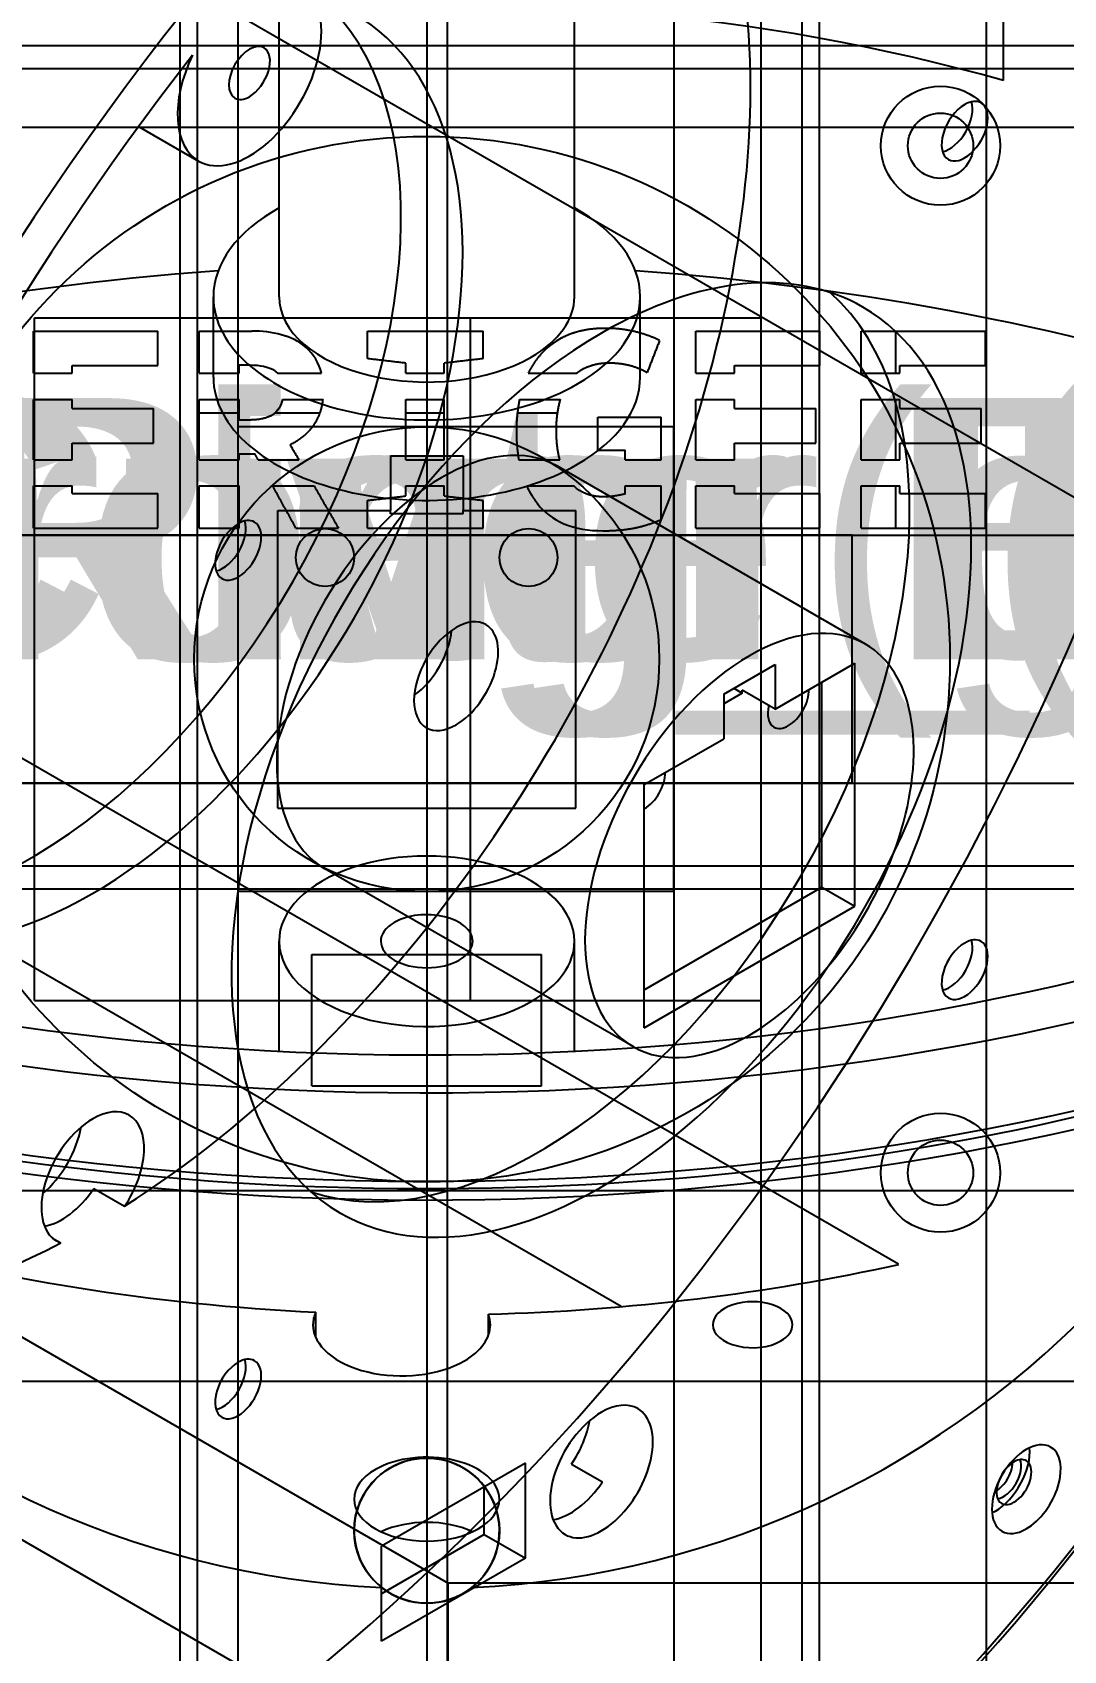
# Model space of a CAD drawing. Header units: millimetres. Extents: x 183.8 to 236.3, y 123.2 to 173.9.
# Drawn here: x 204.72 to 218.53, y 135.21 to 156.9 of the extents above; entities that cross this region are included whole.
import ezdxf
from ezdxf.enums import TextEntityAlignment as Align

# ---------------------------------------------------------------- set-up
doc = ezdxf.new("R2010")
doc.units = ezdxf.units.MM
for name, color, linetype in [('A_08_Drums_Az_Drum', 7, 'CONTINUOUS'), ('A_08_Drums_El_Pod_Cover_L', 7, 'CONTINUOUS'), ('A_08_Drums_El_Pod_Cover_R', 7, 'CONTINUOUS'), ('A_08_Drums_El_Pod_Ring_L', 7, 'CONTINUOUS'), ('A_08_Drums_El_Pod_Ring_R', 7, 'CONTINUOUS'), ('A_08_Drums_Yoke_Plate', 7, 'CONTINUOUS'), ('V_08_Drums_Az_Drum_0', 7, 'CONTINUOUS'), ('V_08_Drums_Az_Drum_1', 7, 'CONTINUOUS'), ('V_08_Drums_Az_Drum_2', 7, 'CONTINUOUS'), ('V_08_Drums_Az_Drum_3', 7, 'CONTINUOUS'), ('V_08_Drums_El_Pod_Cover_L_0', 7, 'CONTINUOUS'), ('V_08_Drums_El_Pod_Cover_L_1', 7, 'CONTINUOUS'), ('V_08_Drums_El_Pod_Cover_L_2', 7, 'CONTINUOUS'), ('V_08_Drums_El_Pod_Cover_L_3', 7, 'CONTINUOUS'), ('V_08_Drums_El_Pod_Cover_R_0', 7, 'CONTINUOUS'), ('V_08_Drums_El_Pod_Cover_R_1', 7, 'CONTINUOUS'), ('V_08_Drums_El_Pod_Cover_R_2', 7, 'CONTINUOUS'), ('V_08_Drums_El_Pod_Cover_R_3', 7, 'CONTINUOUS'), ('V_08_Drums_El_Pod_Ring_L_0', 7, 'CONTINUOUS'), ('V_08_Drums_El_Pod_Ring_L_1', 7, 'CONTINUOUS'), ('V_08_Drums_El_Pod_Ring_L_2', 7, 'CONTINUOUS'), ('V_08_Drums_El_Pod_Ring_L_3', 7, 'CONTINUOUS'), ('V_08_Drums_El_Pod_Ring_R_0', 7, 'CONTINUOUS'), ('V_08_Drums_El_Pod_Ring_R_1', 7, 'CONTINUOUS'), ('V_08_Drums_El_Pod_Ring_R_2', 7, 'CONTINUOUS'), ('V_08_Drums_El_Pod_Ring_R_3', 7, 'CONTINUOUS'), ('V_08_Drums_Yoke_Plate_0', 7, 'CONTINUOUS'), ('V_08_Drums_Yoke_Plate_1', 7, 'CONTINUOUS'), ('V_08_Drums_Yoke_Plate_2', 7, 'CONTINUOUS'), ('V_08_Drums_Yoke_Plate_3', 7, 'CONTINUOUS')]:
    doc.layers.add(name, color=color, linetype=linetype)
doc.styles.get("Standard").update_dxf_attribs({"font": 'arial.ttf'})

msp = doc.modelspace()

# ---------------------------------------------------------------- linework, layer by layer
at = {"layer": 'V_08_Drums_Az_Drum_0'}
for p, q in [((204.733, 152.335), (204.733, 152.898)), ((206.396, 152.436), (206.396, 152.898)), ((206.951, 152.335), (206.951, 152.898)), ((209.205, 152.529), (209.205, 152.898)), ((210.758, 152.529), (210.758, 152.898)), ((213.604, 152.335), (213.604, 152.898)), ((215.267, 152.436), (215.267, 152.898)), ((215.821, 152.335), (215.821, 152.898)), ((216.282, 152.335), (216.282, 152.898)), ((217.484, 152.436), (217.484, 152.898)), ((205.251, 152.335), (205.251, 152.436)), ((207.487, 152.335), (207.487, 152.444)), ((209.719, 152.335), (209.719, 152.469)), ((210.233, 152.335), (210.233, 152.469)), ((214.121, 152.335), (214.121, 152.436)), ((216.338, 152.335), (216.338, 152.436)), ((204.733, 151.174), (204.733, 151.983)), ((205.251, 151.86), (205.251, 151.983)), ((206.341, 151.398), (206.341, 151.86)), ((206.951, 151.174), (206.951, 151.983)), ((207.487, 151.708), (207.487, 151.983)), ((209.719, 151.174), (209.719, 151.983)), ((210.233, 151.174), (210.233, 151.983)), ((213.604, 151.174), (213.604, 151.983)), ((214.121, 151.86), (214.121, 151.983)), ((215.211, 151.398), (215.211, 151.86)), ((215.821, 151.174), (215.821, 151.983)), ((216.282, 151.174), (216.282, 151.983)), ((216.338, 151.86), (216.338, 151.983)), ((217.429, 151.398), (217.429, 151.86)), ((212.291, 151.302), (212.291, 151.745)), ((213.142, 151.174), (213.142, 151.745)), ((205.251, 151.174), (205.251, 151.398)), ((207.487, 151.174), (207.487, 151.254)), ((212.657, 151.174), (212.657, 151.302)), ((214.121, 151.174), (214.121, 151.398)), ((216.338, 151.174), (216.338, 151.398)), ((204.733, 150.259), (204.733, 150.822)), ((205.251, 150.721), (205.251, 150.822)), ((206.951, 150.259), (206.951, 150.822)), ((207.487, 150.259), (207.487, 150.822)), ((209.719, 150.688), (209.719, 150.822)), ((210.233, 150.688), (210.233, 150.822)), ((212.657, 150.714), (212.657, 150.822)), ((213.142, 150.374), (213.142, 150.822)), ((213.604, 150.259), (213.604, 150.822)), ((214.121, 150.721), (214.121, 150.822)), ((215.821, 150.259), (215.821, 150.822)), ((216.282, 150.259), (216.282, 150.822)), ((216.338, 150.721), (216.338, 150.822)), ((206.396, 150.259), (206.396, 150.721)), ((209.205, 150.259), (209.205, 150.629)), ((210.758, 150.259), (210.758, 150.629)), ((215.267, 150.259), (215.267, 150.721)), ((217.484, 150.259), (217.484, 150.721)), ((208.461, 142.782), (208.461, 144.542)), ((211.539, 142.782), (211.539, 144.542))]:
    msp.add_line(p, q, dxfattribs=at)
for points, degree in [([(186.25, 156.725), (186.845, 156.725), (188.602, 156.725), (191.432, 156.725), (195.192, 156.725), (199.695, 156.725), (204.715, 156.725), (210, 156.725), (215.285, 156.725), (220.305, 156.725), (224.808, 156.725), (228.568, 156.725), (231.398, 156.725), (233.155, 156.725), (233.75, 156.725)], 1), ([(186.25, 156.417), (186.845, 156.417), (188.602, 156.417), (191.432, 156.417), (195.192, 156.417), (199.695, 156.417), (204.715, 156.417), (210, 156.417), (215.285, 156.417), (220.305, 156.417), (224.808, 156.417), (228.568, 156.417), (231.398, 156.417), (233.155, 156.417), (233.75, 156.417)], 1), ([(212.395, 152.935), (212.211, 152.936), (212.038, 152.894)], 2), ([(212.787, 152.891), (212.598, 152.936), (212.395, 152.935)], 2), ([(212.787, 152.891), (212.598, 152.936), (212.395, 152.935)], 2), ([(204.733, 152.898), (205.559, 152.898), (206.396, 152.898)], 2), ([(206.951, 152.898), (207.657, 152.898)], 1), ([(208.372, 152.687), (208.202, 152.838), (207.924, 152.901), (207.657, 152.898)], 3), ([(208.372, 152.687), (208.202, 152.838), (207.923, 152.901), (207.657, 152.898)], 3), ([(209.205, 152.898), (210.758, 152.898)], 1), ([(211.863, 152.834), (211.642, 152.731), (211.51, 152.567)], 2), ([(212.003, 152.884), (211.948, 152.869), (211.897, 152.848)], 2), ([(213.119, 152.773), (212.967, 152.848), (212.787, 152.891)], 2), ([(213.119, 152.773), (212.967, 152.848), (212.787, 152.891)], 2), ([(213.119, 152.773), (212.953, 152.344)], 1), ([(213.604, 152.898), (214.441, 152.898), (215.267, 152.898)], 2), ([(215.821, 152.898), (216.662, 152.898), (217.484, 152.898)], 2), ([(208.59, 152.335), (208.558, 152.463), (208.489, 152.588), (208.372, 152.687)], 3), ([(208.59, 152.335), (208.558, 152.463), (208.489, 152.588), (208.372, 152.687)], 3), ([(209.719, 152.469), (209.205, 152.529)], 1), ([(210.758, 152.529), (210.233, 152.469)], 1), ([(211.51, 152.567), (211.418, 152.457), (211.359, 152.335)], 2), ([(211.51, 152.567), (211.418, 152.457), (211.359, 152.335)], 2), ([(204.733, 152.335), (205.251, 152.335)], 1), ([(205.251, 152.436), (205.821, 152.436), (206.396, 152.436)], 2), ([(206.951, 152.335), (207.487, 152.335)], 1), ([(207.487, 152.444), (207.635, 152.444)], 1), ([(207.635, 152.444), (207.758, 152.444), (207.882, 152.424), (207.965, 152.366)], 3), ([(207.635, 152.444), (207.758, 152.444), (207.882, 152.424), (207.965, 152.366)], 3), ([(207.965, 152.366), (207.985, 152.352), (208.001, 152.335)], 2), ([(207.965, 152.366), (207.974, 152.36)], 1), ([(208.001, 152.335), (208.59, 152.335)], 1), ([(209.719, 152.335), (210.233, 152.335)], 1), ([(211.359, 152.335), (212.011, 152.335)], 1), ([(212.011, 152.335), (212.118, 152.427), (212.284, 152.475), (212.45, 152.473)], 3), ([(212.011, 152.335), (212.081, 152.393), (212.175, 152.428)], 2), ([(212.204, 152.438), (212.321, 152.474), (212.45, 152.473)], 2), ([(212.45, 152.473), (212.582, 152.473), (212.709, 152.442)], 2), ([(212.613, 152.461), (212.661, 152.453), (212.709, 152.442)], 2), ([(212.709, 152.442), (212.841, 152.409), (212.953, 152.344)], 2), ([(212.709, 152.442), (212.841, 152.409), (212.953, 152.344)], 2), ([(213.604, 152.335), (214.121, 152.335)], 1), ([(214.121, 152.436), (214.697, 152.436), (215.267, 152.436)], 2), ([(215.821, 152.335), (216.338, 152.335)], 1), ([(216.338, 152.436), (216.916, 152.436), (217.484, 152.436)], 2), ([(204.733, 151.983), (205.251, 151.983)], 1), ([(205.251, 151.86), (205.794, 151.86), (206.341, 151.86)], 2), ([(206.951, 151.983), (207.487, 151.983)], 1), ([(208.035, 151.888), (208.012, 151.843), (207.972, 151.806)], 2), ([(208.068, 151.983), (208.059, 151.938), (208.038, 151.894)], 2), ([(208.068, 151.983), (208.611, 151.983)], 1), ([(208.498, 151.654), (208.596, 151.809), (208.611, 151.983)], 2), ([(208.567, 151.79), (208.601, 151.885), (208.611, 151.983)], 2), ([(209.719, 151.983), (210.233, 151.983)], 1), ([(211.242, 151.983), (211.2, 151.768), (211.201, 151.549)], 2), ([(211.242, 151.983), (211.792, 151.983)], 1), ([(211.242, 151.983), (211.792, 151.983)], 1), ([(211.737, 151.56), (211.734, 151.775), (211.792, 151.983)], 2), ([(211.781, 151.944), (211.792, 151.983)], 1), ([(213.604, 151.983), (214.121, 151.983)], 1), ([(214.121, 151.86), (214.669, 151.86), (215.211, 151.86)], 2), ([(215.821, 151.983), (216.338, 151.983)], 1), ([(216.338, 151.86), (216.888, 151.86), (217.429, 151.86)], 2), ([(207.487, 151.799), (206.951, 151.799)], 1), ([(207.487, 151.708), (207.646, 151.708)], 1), ([(207.935, 151.777), (207.858, 151.726), (207.75, 151.708), (207.646, 151.708)], 3), ([(208.57, 151.799), (207.964, 151.799)], 1), ([(208.17, 151.375), (208.385, 151.482), (208.498, 151.654)], 2), ([(208.17, 151.375), (208.385, 151.482), (208.498, 151.654)], 2), ([(210.233, 151.799), (209.719, 151.799)], 1), ([(211.752, 151.799), (211.214, 151.799)], 1), ([(211.737, 151.56), (211.739, 151.646)], 1), ([(212.291, 151.745), (213.142, 151.745)], 1), ([(211.201, 151.549), (211.2, 151.361), (211.232, 151.174)], 2), ([(211.782, 151.174), (211.735, 151.365), (211.737, 151.56)], 2), ([(211.739, 151.482), (211.737, 151.56)], 1), ([(205.251, 151.398), (205.794, 151.398), (206.341, 151.398)], 2), ([(207.487, 151.254), (207.697, 151.254)], 1), ([(207.741, 151.174), (207.697, 151.254)], 1), ([(208.17, 151.375), (208.287, 151.174)], 1), ([(211.782, 151.174), (211.777, 151.194)], 1), ([(212.291, 151.302), (212.657, 151.302)], 1), ([(214.121, 151.398), (214.669, 151.398), (215.211, 151.398)], 2), ([(216.338, 151.398), (216.888, 151.398), (217.429, 151.398)], 2), ([(204.733, 151.174), (205.251, 151.174)], 1), ([(206.951, 151.174), (207.487, 151.174)], 1), ([(207.741, 151.174), (208.287, 151.174)], 1), ([(209.719, 151.174), (210.233, 151.174)], 1), ([(211.232, 151.174), (211.782, 151.174)], 1), ([(211.232, 151.174), (211.782, 151.174)], 1), ([(212.657, 151.174), (213.142, 151.174)], 1), ([(213.604, 151.174), (214.121, 151.174)], 1), ([(215.821, 151.174), (216.338, 151.174)], 1), ([(204.733, 150.822), (205.251, 150.822)], 1), ([(206.951, 150.822), (207.487, 150.822)], 1), ([(208.248, 150.259), (207.936, 150.822)], 1), ([(207.936, 150.822), (208.491, 150.822)], 1), ([(208.491, 150.822), (208.817, 150.259)], 1), ([(209.719, 150.822), (210.233, 150.822)], 1), ([(211.339, 150.822), (211.969, 150.822)], 1), ([(211.339, 150.822), (211.396, 150.695), (211.488, 150.579)], 2), ([(211.339, 150.822), (211.369, 150.755), (211.408, 150.691)], 2), ([(212.369, 150.677), (212.211, 150.674), (212.06, 150.73), (211.969, 150.822)], 3), ([(212.657, 150.822), (213.142, 150.822)], 1), ([(213.604, 150.822), (214.121, 150.822)], 1), ([(215.821, 150.822), (216.338, 150.822)], 1), ([(205.251, 150.721), (205.821, 150.721), (206.396, 150.721)], 2), ([(209.205, 150.629), (209.719, 150.688)], 1), ([(210.233, 150.688), (210.758, 150.629)], 1), ([(212.369, 150.677), (212.246, 150.676), (212.137, 150.716)], 2), ([(212.521, 150.688), (212.449, 150.677), (212.369, 150.677)], 2), ([(212.428, 150.678), (212.369, 150.677)], 1), ([(212.657, 150.714), (212.59, 150.699), (212.521, 150.688)], 2), ([(214.121, 150.721), (214.697, 150.721), (215.267, 150.721)], 2), ([(216.338, 150.721), (216.916, 150.721), (217.484, 150.721)], 2), ([(212.764, 150.256), (212.962, 150.293), (213.142, 150.374)], 2), ([(204.733, 150.259), (205.559, 150.259), (206.396, 150.259)], 2), ([(206.951, 150.259), (207.487, 150.259)], 1), ([(208.248, 150.259), (208.817, 150.259)], 1), ([(209.205, 150.259), (210.758, 150.259)], 1), ([(212.358, 150.222), (212.568, 150.221), (212.764, 150.256)], 2), ([(212.358, 150.222), (212.568, 150.221), (212.764, 150.256)], 2), ([(212.764, 150.256), (212.842, 150.27), (212.917, 150.292)], 2), ([(213.604, 150.259), (214.441, 150.259), (215.267, 150.259)], 2), ([(215.821, 150.259), (216.662, 150.259), (217.484, 150.259)], 2), ([(186.25, 145.729), (186.845, 145.729), (188.602, 145.729), (191.432, 145.729), (195.192, 145.729), (199.695, 145.729), (204.715, 145.729), (210, 145.729), (215.285, 145.729), (220.305, 145.729), (224.808, 145.729), (228.568, 145.729), (231.398, 145.729), (233.155, 145.729), (233.75, 145.729)], 1), ([(186.25, 145.421), (186.845, 145.421), (188.602, 145.421), (191.432, 145.421), (195.192, 145.421), (199.695, 145.421), (204.715, 145.421), (210, 145.421), (215.285, 145.421), (220.305, 145.421), (224.808, 145.421), (228.568, 145.421), (231.398, 145.421), (233.155, 145.421), (233.75, 145.421)], 1), ([(208.461, 144.542), (211.539, 144.542)], 1), ([(208.461, 142.782), (211.539, 142.782)], 1), ([(186.25, 138.824), (186.845, 138.824), (188.602, 138.824), (191.432, 138.824), (195.192, 138.824), (199.695, 138.824), (204.715, 138.824), (210, 138.824), (215.285, 138.824), (220.305, 138.824), (224.808, 138.824), (228.568, 138.824), (231.398, 138.824), (233.155, 138.824), (233.75, 138.824)], 1)]:
    msp.add_open_spline(points, degree=degree, dxfattribs=at)
for points, knots in [([(212.395, 152.935), (212.232, 152.935), (212.068, 152.912), (211.923, 152.858), (211.748, 152.794), (211.61, 152.688), (211.51, 152.567)], [0, 0, 0, 0, 0.454529, 0.454529, 0.454529, 1, 1, 1, 1]), ([(208.068, 151.983), (208.052, 151.902), (208.009, 151.818), (207.918, 151.767), (207.842, 151.723), (207.743, 151.708), (207.646, 151.708)], [0, 0, 0, 0, 0.544261, 0.544261, 0.544261, 1, 1, 1, 1]), ([(211.488, 150.579), (211.572, 150.473), (211.69, 150.378), (211.838, 150.316), (211.994, 150.249), (212.177, 150.222), (212.358, 150.222)], [0, 0, 0, 0, 0.48643, 0.48643, 0.48643, 1, 1, 1, 1]), ([(211.488, 150.579), (211.572, 150.473), (211.689, 150.378), (211.837, 150.316), (211.993, 150.249), (212.177, 150.222), (212.358, 150.222)], [0, 0, 0, 0, 0.485386, 0.485386, 0.485386, 1, 1, 1, 1])]:
    msp.add_open_spline(points, degree=3, knots=knots, dxfattribs=at)
at = {"layer": 'V_08_Drums_Az_Drum_1'}
for radius in [23.75, 22.87]:
    msp.add_circle((210, 148.5), radius, dxfattribs=at)
at = {"layer": 'V_08_Drums_Az_Drum_2'}
for points in [[(186.25, 156.725), (186.399, 156.725), (186.845, 156.725), (187.583, 156.725), (188.602, 156.725), (189.89, 156.725), (191.432, 156.725), (193.206, 156.725), (195.192, 156.725), (197.364, 156.725), (199.695, 156.725), (202.156, 156.725), (204.715, 156.725), (207.341, 156.725), (210, 156.725)], [(210, 156.725), (212.659, 156.725), (215.285, 156.725), (217.844, 156.725), (220.305, 156.725), (222.636, 156.725), (224.808, 156.725), (226.794, 156.725), (228.568, 156.725), (230.11, 156.725), (231.398, 156.725), (232.417, 156.725), (233.155, 156.725), (233.601, 156.725), (233.75, 156.725)], [(186.25, 156.417), (186.399, 156.417), (186.845, 156.417), (187.583, 156.417), (188.602, 156.417), (189.89, 156.417), (191.432, 156.417), (193.206, 156.417), (195.192, 156.417), (197.364, 156.417), (199.695, 156.417), (202.156, 156.417), (204.715, 156.417), (207.341, 156.417), (210, 156.417)], [(210, 156.417), (212.659, 156.417), (215.285, 156.417), (217.844, 156.417), (220.305, 156.417), (222.636, 156.417), (224.808, 156.417), (226.794, 156.417), (228.568, 156.417), (230.11, 156.417), (231.398, 156.417), (232.417, 156.417), (233.155, 156.417), (233.601, 156.417), (233.75, 156.417)], [(186.25, 145.729), (186.399, 145.729), (186.845, 145.729), (187.583, 145.729), (188.602, 145.729), (189.89, 145.729), (191.432, 145.729), (193.206, 145.729), (195.192, 145.729), (197.364, 145.729), (199.695, 145.729), (202.156, 145.729), (204.715, 145.729), (207.341, 145.729), (210, 145.729)], [(210, 145.729), (212.659, 145.729), (215.285, 145.729), (217.844, 145.729), (220.305, 145.729), (222.636, 145.729), (224.808, 145.729), (226.794, 145.729), (228.568, 145.729), (230.11, 145.729), (231.398, 145.729), (232.417, 145.729), (233.155, 145.729), (233.601, 145.729), (233.75, 145.729)], [(186.25, 145.421), (186.399, 145.421), (186.845, 145.421), (187.583, 145.421), (188.602, 145.421), (189.89, 145.421), (191.432, 145.421), (193.206, 145.421), (195.192, 145.421), (197.364, 145.421), (199.695, 145.421), (202.156, 145.421), (204.715, 145.421), (207.341, 145.421), (210, 145.421)], [(210, 145.421), (212.659, 145.421), (215.285, 145.421), (217.844, 145.421), (220.305, 145.421), (222.636, 145.421), (224.808, 145.421), (226.794, 145.421), (228.568, 145.421), (230.11, 145.421), (231.398, 145.421), (232.417, 145.421), (233.155, 145.421), (233.601, 145.421), (233.75, 145.421)], [(186.25, 138.824), (186.399, 138.824), (186.845, 138.824), (187.583, 138.824), (188.602, 138.824), (189.89, 138.824), (191.432, 138.824), (193.206, 138.824), (195.192, 138.824), (197.364, 138.824), (199.695, 138.824), (202.156, 138.824), (204.715, 138.824), (207.341, 138.824), (210, 138.824)], [(210, 138.824), (212.659, 138.824), (215.285, 138.824), (217.844, 138.824), (220.305, 138.824), (222.636, 138.824), (224.808, 138.824), (226.794, 138.824), (228.568, 138.824), (230.11, 138.824), (231.398, 138.824), (232.417, 138.824), (233.155, 138.824), (233.601, 138.824), (233.75, 138.824)]]:
    msp.add_open_spline(points, degree=1, dxfattribs=at)
at = {"layer": 'V_08_Drums_Az_Drum_3'}
for p, q in [((208.021, 153.358), (208.021, 168.081)), ((211.979, 153.358), (211.979, 168.081)), ((207.141, 152.28), (207.141, 153.358)), ((212.859, 152.28), (212.859, 153.358)), ((208.021, 143.246), (208.021, 144.72)), ((211.979, 143.246), (211.979, 144.72))]:
    msp.add_line(p, q, dxfattribs=at)
for centre, major_axis, start_param, end_param in [((210, 156.4), (23.75, 0), 0, 3.141593), ((210, 156.4), (22.87, 0), 0, 3.141593), ((210, 156.4), (23.75, 0), 3.141593, 5.497787), ((210, 156.4), (22.87, 0), 3.141593, 5.497787), ((210, 155.215), (23.75, 0), 3.141593, 5.497787), ((210, 154.964), (23.75, 0), 3.141593, 5.497787), ((210, 153.358), (2.859, 0), 2.335479, 3.141593), ((210, 153.358), (2.859, 0), 0, 0.806114), ((210, 140.6), (22.87, 0), 1.693304, 2.494893), ((210, 140.6), (22.87, 0), 0.646699, 1.448288), ((210, 153.358), (2.859, 0), 3.141593, 5.497787), ((210, 153.358), (1.979, 0), 3.141593, 5.497787), ((210, 153.358), (1.979, 0), 5.497787, 0), ((210, 153.358), (2.859, 0), 5.497787, 0), ((210, 152.28), (2.859, 0), 3.141593, 5.497787), ((210, 152.28), (2.859, 0), 5.497787, 0), ((210, 154.964), (23.486, 0), 3.785378, 5.497787), ((210, 146.238), (23.75, 0), 3.141593, 5.497787), ((210, 145.986), (23.75, 0), 3.141593, 5.497787), ((210, 144.72), (1.979, 0), 0, 3.141593), ((210, 144.72), (-0.616, 0), -0.785398, 0), ((210, 144.72), (-0.616, 0), -3.141593, -0.785398), ((210, 144.72), (1.979, 0), 3.141593, 5.497787), ((210, 144.72), (-0.616, 0), 0, -3.141593), ((210, 144.72), (1.979, 0), 5.497787, 0), ((210, 140.6), (23.75, 0), 3.141593, 5.497787), ((210, 145.986), (23.486, 0), 3.785378, 5.497787)]:
    msp.add_ellipse(centre, major_axis=major_axis, ratio=0.57735, start_param=start_param, end_param=end_param, dxfattribs=at)
at = {"layer": 'V_08_Drums_El_Pod_Cover_L_0'}
for p, q in [((213.309, 151.615), (207.469, 151.615)), ((213.309, 145.385), (207.469, 145.385))]:
    msp.add_line(p, q, dxfattribs=at)
for points in [[(206.924, 172.25), (206.924, 171.655), (206.924, 169.898), (206.924, 167.068), (206.924, 163.308), (206.924, 158.805), (206.924, 153.785), (206.924, 148.5), (206.924, 143.215), (206.924, 138.195), (206.924, 133.692), (206.924, 129.932), (206.924, 127.102), (206.924, 125.345), (206.924, 124.75)], [(207.469, 172.25), (207.469, 171.655), (207.469, 169.898), (207.469, 167.068), (207.469, 163.308), (207.469, 158.805), (207.469, 153.785), (207.469, 148.5), (207.469, 143.215), (207.469, 138.195), (207.469, 133.692), (207.469, 129.932), (207.469, 127.102), (207.469, 125.345), (207.469, 124.75)], [(206.691, 171.861), (206.691, 171.275), (206.691, 169.547), (206.691, 166.764), (206.691, 163.065), (206.691, 158.636), (206.691, 153.698), (206.691, 148.5), (206.691, 143.302), (206.691, 138.364), (206.691, 133.935), (206.691, 130.236), (206.691, 127.453), (206.691, 125.725), (206.691, 125.139)], [(213.309, 145.385), (213.309, 145.463), (213.309, 145.694), (213.309, 146.065), (213.309, 146.558), (213.309, 147.149), (213.309, 147.807), (213.309, 148.5), (213.309, 149.193), (213.309, 149.851), (213.309, 150.442), (213.309, 150.935), (213.309, 151.306), (213.309, 151.537), (213.309, 151.615)]]:
    msp.add_open_spline(points, degree=1, dxfattribs=at)
at = {"layer": 'V_08_Drums_El_Pod_Cover_L_1'}
for p, q in [((213.309, 151.615), (207.469, 151.615)), ((213.309, 145.385), (207.469, 145.385))]:
    msp.add_line(p, q, dxfattribs=at)
for points in [[(206.924, 172.25), (206.924, 172.101), (206.924, 171.655), (206.924, 170.917), (206.924, 169.898), (206.924, 168.61), (206.924, 167.068), (206.924, 165.294), (206.924, 163.308), (206.924, 161.136), (206.924, 158.805), (206.924, 156.344), (206.924, 153.785), (206.924, 151.159), (206.924, 148.5)], [(207.469, 172.25), (207.469, 172.101), (207.469, 171.655), (207.469, 170.917), (207.469, 169.898), (207.469, 168.61), (207.469, 167.068), (207.469, 165.294), (207.469, 163.308), (207.469, 161.136), (207.469, 158.805), (207.469, 156.344), (207.469, 153.785), (207.469, 151.159), (207.469, 148.5)], [(206.691, 171.861), (206.691, 171.714), (206.691, 171.275), (206.691, 170.55), (206.691, 169.547), (206.691, 168.28), (206.691, 166.764), (206.691, 165.018), (206.691, 163.065), (206.691, 160.929), (206.691, 158.636), (206.691, 156.216), (206.691, 153.698), (206.691, 151.116), (206.691, 148.5)], [(213.309, 145.385), (213.309, 145.463), (213.309, 145.694), (213.309, 146.065), (213.309, 146.558), (213.309, 147.149), (213.309, 147.807), (213.309, 148.5), (213.309, 149.193), (213.309, 149.851), (213.309, 150.442), (213.309, 150.935), (213.309, 151.306), (213.309, 151.537), (213.309, 151.615)], [(206.691, 148.5), (206.691, 145.884), (206.691, 143.302), (206.691, 140.784), (206.691, 138.364), (206.691, 136.071), (206.691, 133.935), (206.691, 131.982), (206.691, 130.236), (206.691, 128.72), (206.691, 127.453), (206.691, 126.45), (206.691, 125.725), (206.691, 125.286), (206.691, 125.139)], [(206.924, 148.5), (206.924, 145.841), (206.924, 143.215), (206.924, 140.656), (206.924, 138.195), (206.924, 135.864), (206.924, 133.692), (206.924, 131.706), (206.924, 129.932), (206.924, 128.39), (206.924, 127.102), (206.924, 126.083), (206.924, 125.345), (206.924, 124.899), (206.924, 124.75)], [(207.469, 148.5), (207.469, 145.841), (207.469, 143.215), (207.469, 140.656), (207.469, 138.195), (207.469, 135.864), (207.469, 133.692), (207.469, 131.706), (207.469, 129.932), (207.469, 128.39), (207.469, 127.102), (207.469, 126.083), (207.469, 125.345), (207.469, 124.899), (207.469, 124.75)]]:
    msp.add_open_spline(points, degree=1, dxfattribs=at)
at = {"layer": 'V_08_Drums_El_Pod_Cover_L_2'}
for p, q in [((209.513, 151.225), (209.513, 150.495)), ((209.513, 151.225), (210.487, 151.225)), ((210.487, 151.225), (210.487, 150.495)), ((208.005, 146.505), (208.005, 150.495)), ((208.005, 150.495), (209.513, 150.495)), ((209.513, 150.447), (209.513, 150.495)), ((210.487, 150.447), (209.513, 150.447)), ((210.487, 150.495), (211.995, 150.495)), ((210.487, 150.447), (210.487, 150.495)), ((211.995, 146.505), (211.995, 150.495)), ((208.005, 146.505), (211.995, 146.505))]:
    msp.add_line(p, q, dxfattribs=at)
for centre, radius in [((210, 148.5), 23.75), ((210, 148.5), 3.115), ((208.637, 149.863), 0.389), ((211.363, 149.863), 0.389)]:
    msp.add_circle(centre, radius, dxfattribs=at)
at = {"layer": 'V_08_Drums_El_Pod_Cover_L_3'}
for p, q in [((215.88, 148.702), (211.75, 151.086)), ((213.978, 148.031), (214.666, 148.428)), ((214.666, 147.832), (215.733, 148.448)), ((214.666, 148.428), (214.666, 147.832)), ((215.733, 145.19), (215.733, 148.448)), ((215.293, 145.444), (215.293, 148.194)), ((214.226, 148.047), (213.978, 147.904)), ((213.978, 148.031), (213.978, 147.435)), ((214.116, 148.111), (214.226, 148.047)), ((214.226, 148.047), (214.226, 148.087)), ((214.666, 147.832), (214.226, 148.087)), ((212.911, 146.819), (213.978, 147.435)), ((212.911, 143.561), (212.911, 146.819)), ((212.765, 143.307), (208.635, 145.691)), ((212.911, 144.069), (215.293, 145.444)), ((215.293, 145.444), (215.733, 145.19)), ((212.911, 143.561), (215.733, 145.19))]:
    msp.add_line(p, q, dxfattribs=at)
for centre, major_axis, start_param, end_param in [((210.193, 148.389), (-11.875, -20.568), 0, 3.141593), ((209.807, 148.611), (-11.875, -20.568), 3.926991, 0), ((210.193, 148.389), (-11.875, -20.568), 3.926991, 0), ((210.193, 148.389), (1.557, 2.697), 0, -3.141593), ((214.322, 146.004), (1.557, 2.697), 0, -3.141593), ((214.322, 146.004), (1.557, 2.697), -2.356194, 0), ((214.845, 147.928), (0.195, 0.337), -2.356194, -0.760396), ((214.845, 147.928), (0.195, 0.337), -4.254627, -3.141593), ((214.845, 147.928), (0.195, 0.337), -3.141593, -2.356194), ((212.918, 146.815), (0.195, 0.337), -2.356194, -0.760396), ((212.918, 146.815), (0.195, 0.337), -2.381197, -2.356194), ((214.322, 146.004), (1.557, 2.697), -3.141593, -2.356194), ((217.867, 137.471), (-0.165, -0.287), 3.926991, 0), ((217.731, 137.55), (-0.165, -0.287), 0.424413, 2.71718), ((217.867, 137.471), (-0.165, -0.287), 0, 3.141593), ((217.867, 137.471), (-0.165, -0.287), 3.141593, 3.926991)]:
    msp.add_ellipse(centre, major_axis=major_axis, ratio=0.57735, start_param=start_param, end_param=end_param, dxfattribs=at)
at = {"layer": 'V_08_Drums_El_Pod_Cover_R_0'}
for points in [[(214.477, 172.25), (214.477, 171.655), (214.477, 169.898), (214.477, 167.068), (214.477, 163.308), (214.477, 158.805), (214.477, 153.785), (214.477, 148.5), (214.477, 143.215), (214.477, 138.195), (214.477, 133.692), (214.477, 129.932), (214.477, 127.102), (214.477, 125.345), (214.477, 124.75)], [(215.023, 172.25), (215.023, 171.655), (215.023, 169.898), (215.023, 167.068), (215.023, 163.308), (215.023, 158.805), (215.023, 153.785), (215.023, 148.5), (215.023, 143.215), (215.023, 138.195), (215.023, 133.692), (215.023, 129.932), (215.023, 127.102), (215.023, 125.345), (215.023, 124.75)], [(215.256, 171.861), (215.256, 171.275), (215.256, 169.547), (215.256, 166.764), (215.256, 163.065), (215.256, 158.636), (215.256, 153.698), (215.256, 148.5), (215.256, 143.302), (215.256, 138.364), (215.256, 133.935), (215.256, 130.236), (215.256, 127.453), (215.256, 125.725), (215.256, 125.139)]]:
    msp.add_open_spline(points, degree=1, dxfattribs=at)
at = {"layer": 'V_08_Drums_El_Pod_Cover_R_1'}
for p, q in [((204.744, 153.075), (210.584, 153.075)), ((204.744, 143.925), (204.744, 153.075)), ((210.584, 153.075), (214.477, 153.075)), ((210.584, 143.925), (210.584, 153.075)), ((204.744, 143.925), (210.584, 143.925)), ((210.584, 143.925), (214.477, 143.925))]:
    msp.add_line(p, q, dxfattribs=at)
for points in [[(214.477, 172.25), (214.477, 172.101), (214.477, 171.655), (214.477, 170.917), (214.477, 169.898), (214.477, 168.61), (214.477, 167.068), (214.477, 165.294), (214.477, 163.308), (214.477, 161.136), (214.477, 158.805), (214.477, 156.344), (214.477, 153.785), (214.477, 151.159), (214.477, 148.5)], [(215.023, 172.25), (215.023, 172.101), (215.023, 171.655), (215.023, 170.917), (215.023, 169.898), (215.023, 168.61), (215.023, 167.068), (215.023, 165.294), (215.023, 163.308), (215.023, 161.136), (215.023, 158.805), (215.023, 156.344), (215.023, 153.785), (215.023, 151.159), (215.023, 148.5)], [(215.256, 171.861), (215.256, 171.714), (215.256, 171.275), (215.256, 170.55), (215.256, 169.547), (215.256, 168.28), (215.256, 166.764), (215.256, 165.018), (215.256, 163.065), (215.256, 160.929), (215.256, 158.636), (215.256, 156.216), (215.256, 153.698), (215.256, 151.116), (215.256, 148.5)], [(214.477, 148.5), (214.477, 145.841), (214.477, 143.215), (214.477, 140.656), (214.477, 138.195), (214.477, 135.864), (214.477, 133.692), (214.477, 131.706), (214.477, 129.932), (214.477, 128.39), (214.477, 127.102), (214.477, 126.083), (214.477, 125.345), (214.477, 124.899), (214.477, 124.75)], [(215.023, 148.5), (215.023, 145.841), (215.023, 143.215), (215.023, 140.656), (215.023, 138.195), (215.023, 135.864), (215.023, 133.692), (215.023, 131.706), (215.023, 129.932), (215.023, 128.39), (215.023, 127.102), (215.023, 126.083), (215.023, 125.345), (215.023, 124.899), (215.023, 124.75)], [(215.256, 148.5), (215.256, 145.884), (215.256, 143.302), (215.256, 140.784), (215.256, 138.364), (215.256, 136.071), (215.256, 133.935), (215.256, 131.982), (215.256, 130.236), (215.256, 128.72), (215.256, 127.453), (215.256, 126.45), (215.256, 125.725), (215.256, 125.286), (215.256, 125.139)]]:
    msp.add_open_spline(points, degree=1, dxfattribs=at)
at = {"layer": 'V_08_Drums_El_Pod_Cover_R_2'}
for radius in [23.75, 23.361]:
    msp.add_circle((210, 148.5), radius, dxfattribs=at)
at = {"layer": 'V_08_Drums_El_Pod_Cover_R_3'}
for p, q in [((211.321, 137.723), (209.394, 136.611)), ((211.321, 136.452), (211.321, 137.723)), ((210.771, 136.77), (210.771, 137.405)), ((210.771, 136.77), (209.394, 135.975)), ((210.771, 136.77), (211.321, 136.452)), ((209.394, 135.339), (209.394, 136.611)), ((211.321, 136.452), (209.394, 135.339))]:
    msp.add_line(p, q, dxfattribs=at)
for centre, major_axis, start_param, end_param in [((210.193, 148.389), (-11.875, -20.568), 0, 3.141593), ((210.358, 148.293), (-11.68, -20.231), 0, 3.141593), ((209.807, 148.611), (-11.875, -20.568), 3.926991, 0), ((210.193, 148.389), (-11.875, -20.568), 3.926991, 0), ((210.193, 148.389), (-11.68, -20.231), 3.926991, 0), ((210.358, 148.293), (-11.68, -20.231), 3.926991, 0), ((218.032, 137.376), (0.326, 0.565), 0, -3.141593), ((217.618, 137.615), (0.326, 0.565), -2.356194, -0.68845), ((217.618, 137.615), (0.165, 0.287), -2.356194, -0.742688), ((218.032, 137.376), (0.326, 0.565), -2.356194, 0), ((217.618, 137.615), (0.165, 0.287), -2.398905, -2.356194), ((217.618, 137.615), (0.326, 0.565), -2.453143, -2.356194), ((218.032, 137.376), (0.326, 0.565), -3.141593, -2.356194)]:
    msp.add_ellipse(centre, major_axis=major_axis, ratio=0.57735, start_param=start_param, end_param=end_param, dxfattribs=at)
at = {"layer": 'V_08_Drums_El_Pod_Ring_L_0'}
for points in [[(206.691, 172.25), (206.691, 171.673), (206.691, 169.97), (206.691, 167.224), (206.691, 163.567), (206.691, 159.179), (206.691, 154.272), (206.691, 149.084), (206.691, 143.868), (206.691, 138.877), (206.691, 134.354), (206.691, 130.518), (206.691, 127.555), (206.691, 125.611), (206.691, 124.779)], [(210, 172.25), (210, 171.655), (210, 169.898), (210, 167.068), (210, 163.308), (210, 158.805), (210, 153.785), (210, 148.5), (210, 143.215), (210, 138.195), (210, 133.692), (210, 129.932), (210, 127.102), (210, 125.345), (210, 124.75)], [(210.273, 172.25), (210.273, 171.655), (210.273, 169.898), (210.273, 167.068), (210.273, 163.308), (210.273, 158.805), (210.273, 153.785), (210.273, 148.5), (210.273, 143.215), (210.273, 138.195), (210.273, 133.692), (210.273, 129.932), (210.273, 127.102), (210.273, 125.345), (210.273, 124.75)], [(213.309, 172.25), (213.309, 171.655), (213.309, 169.898), (213.309, 167.068), (213.309, 163.308), (213.309, 158.805), (213.309, 153.785), (213.309, 148.5), (213.309, 143.215), (213.309, 138.195), (213.309, 133.692), (213.309, 129.932), (213.309, 127.102), (213.309, 125.345), (213.309, 124.75)]]:
    msp.add_open_spline(points, degree=1, dxfattribs=at)
at = {"layer": 'V_08_Drums_El_Pod_Ring_L_1'}
for points in [[(206.691, 172.25), (206.691, 172.101), (206.691, 171.655), (206.691, 170.917), (206.691, 169.898), (206.691, 168.61), (206.691, 167.068), (206.691, 165.294), (206.691, 163.308), (206.691, 161.136), (206.691, 158.805), (206.691, 156.344), (206.691, 153.785), (206.691, 151.159), (206.691, 148.5)], [(210, 172.25), (210, 172.101), (210, 171.655), (210, 170.917), (210, 169.898), (210, 168.61), (210, 167.068), (210, 165.294), (210, 163.308), (210, 161.136), (210, 158.805), (210, 156.344), (210, 153.785), (210, 151.159), (210, 148.5)], [(210.273, 172.25), (210.273, 172.101), (210.273, 171.655), (210.273, 170.917), (210.273, 169.898), (210.273, 168.61), (210.273, 167.068), (210.273, 165.294), (210.273, 163.308), (210.273, 161.136), (210.273, 158.805), (210.273, 156.344), (210.273, 153.785), (210.273, 151.159), (210.273, 148.5)], [(213.309, 172.25), (213.309, 172.101), (213.309, 171.655), (213.309, 170.917), (213.309, 169.898), (213.309, 168.61), (213.309, 167.068), (213.309, 165.294), (213.309, 163.308), (213.309, 161.136), (213.309, 158.805), (213.309, 156.344), (213.309, 153.785), (213.309, 151.159), (213.309, 148.5)], [(206.691, 148.5), (206.691, 145.841), (206.691, 143.215), (206.691, 140.656), (206.691, 138.195), (206.691, 135.864), (206.691, 133.692), (206.691, 131.706), (206.691, 129.932), (206.691, 128.39), (206.691, 127.102), (206.691, 126.083), (206.691, 125.345), (206.691, 124.899), (206.691, 124.75)], [(210, 148.5), (210, 145.841), (210, 143.215), (210, 140.656), (210, 138.195), (210, 135.864), (210, 133.692), (210, 131.706), (210, 129.932), (210, 128.39), (210, 127.102), (210, 126.083), (210, 125.345), (210, 124.899), (210, 124.75)], [(210.273, 148.5), (210.273, 145.841), (210.273, 143.215), (210.273, 140.656), (210.273, 138.195), (210.273, 135.864), (210.273, 133.692), (210.273, 131.706), (210.273, 129.932), (210.273, 128.39), (210.273, 127.102), (210.273, 126.083), (210.273, 125.345), (210.273, 124.899), (210.273, 124.75)], [(213.309, 148.5), (213.309, 145.841), (213.309, 143.215), (213.309, 140.656), (213.309, 138.195), (213.309, 135.864), (213.309, 133.692), (213.309, 131.706), (213.309, 129.932), (213.309, 128.39), (213.309, 127.102), (213.309, 126.083), (213.309, 125.345), (213.309, 124.899), (213.309, 124.75)]]:
    msp.add_open_spline(points, degree=1, dxfattribs=at)
at = {"layer": 'V_08_Drums_El_Pod_Ring_L_2'}
for centre, radius in [((210, 148.5), 23.75), ((216.883, 155.383), 0.438), ((210, 148.5), 7.008), ((216.883, 141.617), 0.438), ((210, 136.82), 0.973)]:
    msp.add_circle(centre, radius, dxfattribs=at)
at = {"layer": 'V_08_Drums_El_Pod_Ring_L_3'}
msp.add_line((211.941, 137.711), (212.354, 137.473), dxfattribs=at)
for centre, major_axis, start_param, end_param in [((207.66, 149.851), (-11.875, -20.568), 3.926991, 0), ((210, 148.5), (-11.875, -20.568), 3.926991, 0), ((210.193, 148.389), (-11.875, -20.568), 3.926991, 0), ((210, 148.5), (-11.758, -20.366), 3.926991, 5.63855), ((212.34, 147.149), (-11.875, -20.568), 0, 3.141593), ((212.34, 147.149), (-11.875, -20.568), 3.926991, 0), ((217.002, 155.697), (-0.219, -0.379), 0.487323, 2.65427), ((217.207, 155.578), (-0.219, -0.379), 0, 3.141593), ((217.207, 155.578), (-0.219, -0.379), 3.141593, 3.926991), ((217.207, 155.578), (-0.219, -0.379), 3.926991, 0), ((212.34, 147.149), (-3.504, -6.069), 3.141593, 3.926991), ((211.514, 147.626), (-3.504, -6.069), 0.118126, 3.023467), ((212.34, 147.149), (-3.504, -6.069), 0, 3.141593), ((212.34, 147.149), (-3.504, -6.069), 3.926991, 0), ((207.268, 150.077), (-0.219, -0.379), 0.487323, 2.65427), ((207.473, 149.959), (-0.219, -0.379), 0, 3.141593), ((207.473, 149.959), (-0.219, -0.379), 3.141593, 3.926991), ((207.473, 149.959), (-0.219, -0.379), 3.926991, 0), ((217.207, 144.339), (-0.219, -0.379), 3.926991, 0), ((217.002, 144.457), (-0.219, -0.379), 0.487323, 2.65427), ((217.207, 144.339), (-0.219, -0.379), 0, 3.141593), ((217.207, 144.339), (-0.219, -0.379), 3.141593, 3.926991), ((207.473, 138.719), (-0.219, -0.379), 3.926991, 0), ((207.268, 138.838), (-0.219, -0.379), 0.487323, 2.65427), ((207.473, 138.719), (-0.219, -0.379), 0, 3.141593), ((207.473, 138.719), (-0.219, -0.379), 3.141593, 3.926991), ((212.34, 137.612), (-0.487, -0.843), 3.926991, 0), ((212.34, 137.612), (-0.487, -0.843), 0, 3.141593), ((212.34, 137.612), (-0.487, -0.843), 3.141593, 3.926991), ((211.514, 138.089), (-0.487, -0.843), 1.453498, 2.128395), ((211.927, 137.85), (-0.487, -0.843), 0.438149, 1.453498)]:
    msp.add_ellipse(centre, major_axis=major_axis, ratio=0.57735, start_param=start_param, end_param=end_param, dxfattribs=at)
at = {"layer": 'V_08_Drums_El_Pod_Ring_R_0'}
for points in [[(210, 172.25), (210, 171.655), (210, 169.898), (210, 167.068), (210, 163.308), (210, 158.805), (210, 153.785), (210, 148.5), (210, 143.215), (210, 138.195), (210, 133.692), (210, 129.932), (210, 127.102), (210, 125.345), (210, 124.75)], [(210.273, 172.25), (210.273, 171.655), (210.273, 169.898), (210.273, 167.068), (210.273, 163.308), (210.273, 158.805), (210.273, 153.785), (210.273, 148.5), (210.273, 143.215), (210.273, 138.195), (210.273, 133.692), (210.273, 129.932), (210.273, 127.102), (210.273, 125.345), (210.273, 124.75)], [(217.495, 172.25), (217.495, 171.673), (217.495, 169.97), (217.495, 167.224), (217.495, 163.567), (217.495, 159.179), (217.495, 154.272), (217.495, 149.084), (217.495, 143.868), (217.495, 138.877), (217.495, 134.354), (217.495, 130.518), (217.495, 127.555), (217.495, 125.611), (217.495, 124.779)]]:
    msp.add_open_spline(points, degree=1, dxfattribs=at)
at = {"layer": 'V_08_Drums_El_Pod_Ring_R_1'}
for points in [[(210, 172.25), (210, 172.101), (210, 171.655), (210, 170.917), (210, 169.898), (210, 168.61), (210, 167.068), (210, 165.294), (210, 163.308), (210, 161.136), (210, 158.805), (210, 156.344), (210, 153.785), (210, 151.159), (210, 148.5)], [(210.273, 172.25), (210.273, 172.101), (210.273, 171.655), (210.273, 170.917), (210.273, 169.898), (210.273, 168.61), (210.273, 167.068), (210.273, 165.294), (210.273, 163.308), (210.273, 161.136), (210.273, 158.805), (210.273, 156.344), (210.273, 153.785), (210.273, 151.159), (210.273, 148.5)], [(217.495, 172.25), (217.495, 172.101), (217.495, 171.655), (217.495, 170.917), (217.495, 169.898), (217.495, 168.61), (217.495, 167.068), (217.495, 165.294), (217.495, 163.308), (217.495, 161.136), (217.495, 158.805), (217.495, 156.344), (217.495, 153.785), (217.495, 151.159), (217.495, 148.5)], [(210, 148.5), (210, 145.841), (210, 143.215), (210, 140.656), (210, 138.195), (210, 135.864), (210, 133.692), (210, 131.706), (210, 129.932), (210, 128.39), (210, 127.102), (210, 126.083), (210, 125.345), (210, 124.899), (210, 124.75)], [(210.273, 148.5), (210.273, 145.841), (210.273, 143.215), (210.273, 140.656), (210.273, 138.195), (210.273, 135.864), (210.273, 133.692), (210.273, 131.706), (210.273, 129.932), (210.273, 128.39), (210.273, 127.102), (210.273, 126.083), (210.273, 125.345), (210.273, 124.899), (210.273, 124.75)], [(217.495, 148.5), (217.495, 145.841), (217.495, 143.215), (217.495, 140.656), (217.495, 138.195), (217.495, 135.864), (217.495, 133.692), (217.495, 131.706), (217.495, 129.932), (217.495, 128.39), (217.495, 127.102), (217.495, 126.083), (217.495, 125.345), (217.495, 124.899), (217.495, 124.75)]]:
    msp.add_open_spline(points, degree=1, dxfattribs=at)
at = {"layer": 'V_08_Drums_El_Pod_Ring_R_2'}
for centre, radius in [((216.883, 155.383), 0.798), ((216.883, 155.383), 0.438), ((210, 148.5), 7.008), ((216.883, 141.617), 0.798), ((216.883, 141.617), 0.438)]:
    msp.add_circle(centre, radius, dxfattribs=at)
for centre, radius, start, end in [((210, 148.5), 23.75, 90, -92.819), ((210, 148.5), 23.75, -87.181, 90), ((210, 148.5), 12.459, 90, -92.7741), ((210, 148.5), 12.459, -87.2259, 90), ((210, 136.82), 0.973, 90, -128.2793), ((210, 136.82), 0.973, -51.7207, 90), ((210, 136.82), 0.973, -128.2793, -51.7207)]:
    msp.add_arc(centre, radius, start, end, dxfattribs=at)
at = {"layer": 'V_08_Drums_El_Pod_Ring_R_3'}
for p, q in [((206.14, 155.642), (206.944, 155.178)), ((205.54, 141.407), (205.953, 141.168)), ((204.986, 140.742), (205.1, 140.676))]:
    msp.add_line(p, q, dxfattribs=at)
for centre, major_axis, start_param, end_param in [((210, 148.5), (-11.875, -20.568), 3.926991, 0), ((210.193, 148.389), (-11.875, -20.568), 3.926991, 0), ((210, 148.5), (-11.758, -20.366), 3.926991, 5.63855), ((215.3, 145.44), (-11.875, -20.568), 0.834598, 3.141593), ((215.3, 145.44), (-11.875, -20.568), 3.926991, 0), ((205.113, 151.321), (-11.486, -19.894), 0.459433, 2.593262), ((205.526, 151.083), (-6.23, -10.79), 0.833815, 3.121828), ((207.625, 156.358), (-0.681, -1.18), 0, 3.141593), ((204.7, 151.56), (-3.504, -6.069), 0.118126, 3.023467), ((205.526, 151.083), (-3.504, -6.069), 0, 3.141593), ((207.625, 156.358), (0.195, 0.337), 0, -3.141593), ((207.625, 156.358), (0.195, 0.337), -2.356194, 0), ((215.3, 145.44), (-11.486, -19.894), 4.47324, 5.475136), ((207.625, 156.358), (-0.681, -1.18), 4.842327, 0), ((207.625, 156.358), (0.195, 0.337), -3.141593, -2.356194), ((210.393, 148.273), (0.399, 0.691), 0, -3.141593), ((209.772, 148.632), (0.399, 0.691), -2.250407, -0.891186), ((210.393, 148.273), (0.399, 0.691), -2.356194, 0), ((210.393, 148.273), (0.399, 0.691), -3.141593, -2.356194), ((205.526, 141.546), (-0.487, -0.843), 3.926991, 0), ((205.526, 141.546), (-0.487, -0.843), 3.141593, 3.926991), ((205.526, 141.546), (-0.487, -0.843), 1.453498, 3.141593), ((204.7, 142.023), (-0.487, -0.843), 1.013197, 2.128395), ((205.113, 141.784), (-0.487, -0.843), 0.438149, 1.453498), ((205.526, 151.083), (-6.23, -10.79), 0.019764, 0.736981), ((205.526, 141.546), (-0.487, -0.843), 0, 0.117298)]:
    msp.add_ellipse(centre, major_axis=major_axis, ratio=0.57735, start_param=start_param, end_param=end_param, dxfattribs=at)
at = {"layer": 'V_08_Drums_Yoke_Plate_0'}
for p, q in [((215.7, 150.162), (204.3, 150.162)), ((215.7, 150.162), (227.032, 150.162)), ((215.7, 146.838), (215.7, 150.162)), ((215.7, 146.838), (204.3, 146.838)), ((215.7, 146.838), (227.032, 146.838))]:
    msp.add_line(p, q, dxfattribs=at)
at = {"layer": 'V_08_Drums_Yoke_Plate_1'}
for p, q in [((226.066, 155.625), (193.934, 155.625)), ((226.066, 141.375), (193.934, 141.375))]:
    msp.add_line(p, q, dxfattribs=at)
msp.add_arc((210, 148.5), 17.575, 23.9165, 71.0754, dxfattribs=at)
at = {"layer": 'V_08_Drums_Yoke_Plate_2'}
for p, q in [((200.093, 150.162), (219.907, 150.162)), ((200.093, 146.838), (219.907, 146.838))]:
    msp.add_line(p, q, dxfattribs=at)
at = {"layer": 'V_08_Drums_Yoke_Plate_3'}
for p, q in [((226.398, 146.207), (203.678, 159.325)), ((217.725, 156.257), (217.725, 158.972)), ((216.322, 140.39), (193.602, 153.508)), ((212.603, 139.822), (193.602, 150.793)), ((202.275, 140.743), (210.288, 136.117)), ((208.512, 139.413), (208.512, 139.747)), ((210.826, 139.438), (210.826, 139.722)), ((202.275, 138.028), (210.288, 133.402)), ((219.788, 136.117), (210.288, 136.117)), ((210.288, 133.402), (210.288, 136.117))]:
    msp.add_line(p, q, dxfattribs=at)
for centre, major_axis, start_param, end_param in [((210, 147.143), (17.575, 0), 1.115696, 1.719433), ((210, 149.857), (17.575, 0), 4.257288, 4.627647), ((210, 149.857), (17.575, 0), 4.759399, 5.080365), ((209.664, 139.58), (1.188, 0), 2.895339, 3.141593), ((209.664, 139.58), (1.188, 0), 0, 0.208522), ((214.366, 139.58), (0.534, 0), 0, 3.141593), ((209.664, 139.58), (1.188, 0), 3.141593, 5.497787), ((209.664, 139.58), (1.188, 0), 5.497787, 0), ((214.366, 139.58), (0.534, 0), 3.141593, 5.497787), ((214.366, 139.58), (0.534, 0), 5.497787, 0), ((210, 137.242), (-0.974, 0), -3.141593, -0.785398), ((210, 137.242), (-0.974, 0), -0.785398, 0), ((210, 137.242), (-0.974, 0), 0, -3.141593), ((210, 136.368), (-0.974, 0), -2.250407, -0.891186)]:
    msp.add_ellipse(centre, major_axis=major_axis, ratio=0.57735, start_param=start_param, end_param=end_param, dxfattribs=at)

# ---------------------------------------------------------------- texts
at = {"layer": 'A_08_Drums_Az_Drum'}
msp.add_text('Az_Drum  (grey)', height=3.5, dxfattribs=at).set_placement((210, 148.5), align=Align.CENTER)
at = {"layer": 'A_08_Drums_El_Pod_Cover_L'}
msp.add_text('El_Pod_Cover_L  (grey)', height=3.5, dxfattribs=at).set_placement((210, 148.5), align=Align.CENTER)
at = {"layer": 'A_08_Drums_El_Pod_Cover_R'}
msp.add_text('El_Pod_Cover_R  (grey)', height=3.5, dxfattribs=at).set_placement((210, 148.5), align=Align.CENTER)
at = {"layer": 'A_08_Drums_El_Pod_Ring_L'}
msp.add_text('El_Pod_Ring_L  (grey)', height=3.5, dxfattribs=at).set_placement((210, 148.5), align=Align.CENTER)
at = {"layer": 'A_08_Drums_El_Pod_Ring_R'}
msp.add_text('El_Pod_Ring_R  (grey)', height=3.5, dxfattribs=at).set_placement((210, 148.5), align=Align.CENTER)
at = {"layer": 'A_08_Drums_Yoke_Plate'}
msp.add_text('Yoke_Plate  (grey)', height=3.5, dxfattribs=at).set_placement((210, 148.5), align=Align.CENTER)

doc.saveas('drawing.dxf')
